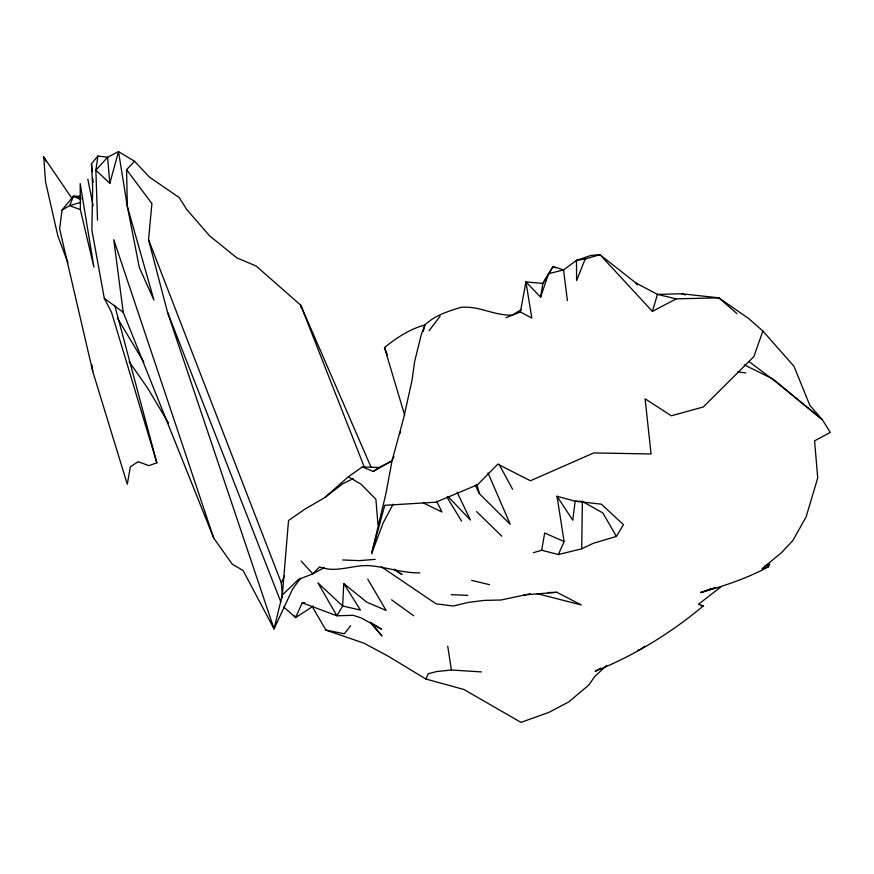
<?xml version="1.0" encoding="UTF-8"?>
<svg xmlns="http://www.w3.org/2000/svg" width="874" height="874" viewBox="0 0 874 874"><rect width="100%" height="100%" fill="white"/><g stroke="black" fill="none" stroke-linecap="round" stroke-linejoin="round"><path stroke-width="1.31" d="M558.388 554.542L581.702 548.817L582.39 501.447L575.168 501.228L557.022 496.268L564.112 541.563L558.388 554.542L541.672 550.249L533.337 552.718M367.725 579.101L386.155 610.467L366.818 602.197L343.766 583.592L342.619 606.01L336.927 615.788L302.207 602.831L295.641 617.59L283.635 606.96M213.715 538.089L113.762 239.695L123.223 312.28L213.715 538.089L232.266 564.211L243.081 570.493L274.054 628.876L282.324 595.03L288.529 520.543L304.96 509.105L324.8 497.557L342.859 483.661L353.282 478.591M300.58 578.315L292.692 588.868L274.054 628.876L167.491 312.149L148.536 239.651L151.901 203.576L126.588 169.665L134.607 161.308L149.563 177.236L179.148 197.48L186.774 209.552L209.607 235.849L236.887 257.896L256.169 266.035L300.754 305.212L371.232 467.568M80.572 196.202L73.449 196.224L62.054 210.011L59.618 228.846L92.753 371.472L127.298 484.272L130.368 466.782L138.158 461.669L148.93 465.667L156.828 462.783L114.702 305.343M134.607 161.308L118.514 151.639L107.578 157.265L97.91 156.02L95.878 170.201L97.517 220.193M506.101 317.677L520.401 311.985L525.919 281.887L540.613 297.073L542.841 283.449L553.089 266.472L563.544 269.913L576.469 260.386L591.032 255.394L600.001 254.705L635.704 282.837L657.456 294.407L676.258 298.853L718.865 297.848L748.821 318.66L762.904 331.06L793.974 366.293L809.87 405.405L822.379 419.76L830.3 432.412L814.579 440.835L817.714 477.947L806.123 516.895L792.794 540.635L781.356 552.794L762.095 568.646L768.454 566.767L769.655 564.222L764.772 566.199M541.672 550.249L544.677 532.998L564.112 541.563M393.158 504.156L383.183 522.794L371.625 553.646L386.013 493.209L392.022 460.915L403.624 418.154L412.047 380.266L414.593 361.727L421.235 334.742L424.873 325.019C434.531 315.514 447.87 311.428 460.489 307.462C478.515 305.299 494.345 315.918 512.295 315.077L521.232 309.582M423.289 331.432L424.873 325.019C409.688 329.05 396.577 337.79 384.473 347.546L404.706 415.292M371.625 553.646L384.768 505.292L435.918 502.189L477.652 484.688L497.776 464.16L530.409 480.766L593.741 452.929L651.075 453.967L645.088 398.795L671.33 415.795L703.231 407L753.814 356.701L762.904 331.06M109.818 183.311L107.578 157.265L95.878 170.201L109.818 183.311L118.514 151.639L127.331 206.351L139.327 267.499L153.911 300.033L127.331 206.351L126.588 169.665M585.187 258.988L576.611 280.598L576.469 260.386L585.187 258.988L600.001 254.705L652.386 311.384L657.456 294.407L681.567 293.751L718.865 297.848L736.935 313.613M540.613 297.073L548.555 273.704L563.544 269.913L567.401 300.47M399.615 434.061L400.532 431.548M81.227 198.365L73.449 196.224L69.691 205.641L62.054 210.011M282.51 597.685L281.33 582.914L284.531 575.748M312.204 606.534L325.904 630.11L363.966 643.177L388.242 656.221L425.878 679.032L428.26 673.701L436.705 671.538L451.421 670.008L481.399 671.909M393.988 456.632L391.399 461.188L373.231 471.468L362.36 466.88L348.355 476.767L324.8 497.557M581.702 548.817L593.26 543.311L616.399 536.407L623.468 524.695L601.356 504.167L575.168 501.228L572.765 520.172L557.022 496.268M380.092 521.33L377.939 524.487L375.896 499.251L361.038 484.196L348.355 476.767M429.025 330.765L440.146 316.224M350.627 625.718L344.312 633.77L325.904 630.11M156.828 462.783L111.522 312.335L104.301 298.329L91.868 230.091L92.655 186.839L91.475 163.733L97.91 156.02M282.324 595.03L298.515 579.429L312.859 573.857L324.254 567.652M606.709 665.398L594.91 676.334L588.573 685.238L568.701 701.975L548.511 712.539L520.991 722.361L463.876 689.477L425.878 679.032M720.821 586.978L698.402 604.316L703.428 605.78C671.046 633.06 634.393 655.434 595.107 671.276L600.766 668.107M644.63 646.203L640.292 649.513L637.911 650.19M373.231 471.468L378.945 467.514L391.486 461.21M313.307 606.075L295.641 617.59L294.177 615.307M652.386 311.384L676.258 298.853M768.454 566.767C747.139 578.359 724.109 585.962 700.861 592.528L710.726 588.759M700.861 592.528L715.467 587.678L709.087 589.775M80.769 202.342L69.691 205.641L80.364 209.673L93.944 267.236L80.179 183.573L80.364 209.673M530.376 593.763L501.053 600.001L483.923 600.427L468.278 602.415L453.224 606.043L436.071 603.825L381.283 566.778M375.154 559.371L359.247 560.638L342.652 559.961M302.207 602.831L304.906 602.612M523.876 594.943L556.869 592.321L581.319 604.961L536.975 593.588M547.605 592.572L556.869 592.321M701.166 605.704L703.428 605.78M362.36 466.88L378.945 467.514M451.202 594.648L467.83 595.391M419.881 572.896C402.269 573.115 385.631 566.811 368.162 565.565C351.632 565.161 335.845 573.202 319.578 566.898L312.859 573.857L301.093 561.01M737.82 371.811L745.784 372.979M471.643 580.38L489.538 584.662M681.567 293.751L685.402 294.92M73.449 196.224L80.79 199.567M423.3 502.932L441.96 512.011L436.618 501.228M744.2 364.84L771.611 378.344M520.401 311.985L531.807 318.06L525.919 281.887L542.841 283.449L553.089 266.472L555.241 267.914M582.39 501.447L602.907 513.005L616.399 536.407M370.849 622.594L381.621 629.258L361.181 617.907L353.107 615.296L336.927 615.788L317.918 582.849L342.619 606.01L360.438 610.063L343.766 583.592M393.803 569.313L402.018 574.513L394.425 569.324M391.53 599.793L413.642 615.788M104.301 298.329L123.223 312.28M748.887 361.443L776.899 382.583L822.379 419.76L772.802 378.923M476.614 511.618L501.818 536.199M475.248 485.245L479.356 493.646L510.187 524.269L487.987 472.867M447.892 496.399L470.42 520.03L457.124 492.215M370.642 622.933L381.971 635.988L375.077 627.532M635.704 282.837L637.419 284.946M370.773 622.244L372.488 624.364M129.144 361.661L147.52 387.903L168.485 423.049M67.975 262.856L57.87 236.046L45.568 181.923L43.7 156.894L71.886 198.332M446.931 497.044L461.603 521.144M117.531 318.267L143.86 362.153M43.7 156.894L46.3 161.657M498.988 464.16L512.612 489.364M384.473 347.546L387.422 355.073M364.403 467.317L300.754 305.212L301.268 307.812M167.491 312.149L280.882 602.055M148.536 239.651L281.33 582.914M476.909 484.491L479.356 493.646M87.826 179.192L93.157 205.827M447.728 646.214L451.421 670.008M91.868 364.775L92.753 371.472M91.475 163.733L92.185 171.763M92.775 178.449L93.125 182.458"/></g></svg>
